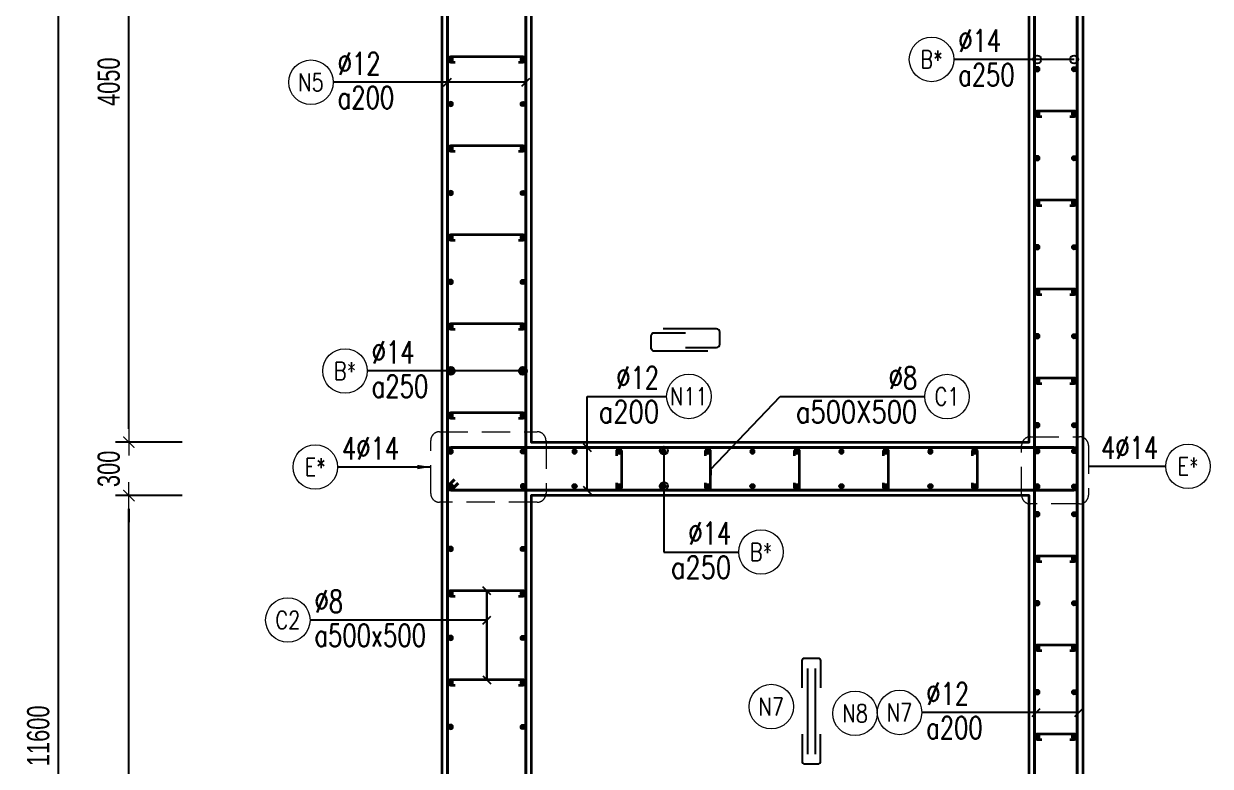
# Model space of a CAD drawing. Header units: millimetres. Extents: x 988833 to 1318015, y -9365 to 47591.
# Drawn here: x 1187033 to 1193702, y 38362 to 42534 of the extents above; entities that cross this region are included whole.
import ezdxf
from ezdxf.enums import TextEntityAlignment as Align

# ---------------------------------------------------------------- set-up
doc = ezdxf.new("R2010")
doc.units = ezdxf.units.MM
doc.header["$MEASUREMENT"] = 0
doc.linetypes.add('HIDDEN', pattern=[9.525, 6.35, -3.175])
doc.linetypes.add('HIDDEN2', pattern=[4.7625, 3.175, -1.5875])
doc.layers.get('0').update_dxf_attribs({"lineweight": 20})
doc.layers.get('Defpoints').update_dxf_attribs({"color": 151, "lineweight": 9})
for name, color, linetype in [('Hidden', 9, 'HIDDEN'), ('Leader', 6, 'Continuous'), ('Ligature', 1, 'Continuous')]:
    doc.layers.add(name, color=color, linetype=linetype)
for name, color, linetype, lineweight in [('KC-LEADER', 153, 'Continuous', 18), ('KC-THEP', 6, 'Continuous', 40), ('NDC_S_DIM', 1, 'Continuous', 15), ('NDC_S_HIDDEN', 8, 'HIDDEN2', 13), ('NDC_S_LEADER', 1, 'Continuous', 15), ('NDC_S_REBAR', 4, 'Continuous', 35), ('NDC_S_STIRRUP', 4, 'Continuous', 40), ('NDC_S_VN TEXT', 7, 'Continuous', 20), ('NDC_S_WALL', 6, 'Continuous', 35)]:
    doc.layers.add(name, color=color, linetype=linetype, lineweight=lineweight)
doc.styles.add('NDC_DIM', font='', dxfattribs={"width": 0.75})
doc.styles.add('NDC_EN TXT', font='romans.shx', dxfattribs={"width": 0.8})
doc.styles.get('NDC_DIM').set_extended_font_data('Dotum')
doc.dimstyles.new('NDC_dim_25', dxfattribs={"dimscale": 25, "dimtxt": 2.5, "dimasz": 1.5, "dimexe": 1.5, "dimexo": 2.5, "dimgap": 1, "dimtad": 1, "dimdec": 0, "dimzin": 0, "dimdsep": 46, "dimtxsty": 'NDC_DIM', "dimblk": 'DIMMARK', "dimcen": 0.09, "dimdle": 1.2, "dimclrd": 1, "dimclre": 1, "dimclrt": 3, "dimadec": 0, "dimazin": 0, "dimtfac": 1, "dimtdec": 0, "dimtix": 1, "dimtofl": 0, "dimtmove": 0, "dimatfit": 3, "dimfxl": 6, "dimfxlon": 1, "dimtolj": 1, "dimtzin": 0, "dimarcsym": 0})
doc.dimstyles.new('NDC_dim_30', dxfattribs={"dimscale": 30, "dimtxt": 2.5, "dimasz": 1.5, "dimexe": 1.5, "dimexo": 2.5, "dimgap": 1, "dimtad": 1, "dimdec": 0, "dimzin": 0, "dimdsep": 46, "dimtxsty": 'NDC_DIM', "dimblk": 'DIMMARK', "dimcen": 0.09, "dimdle": 1.2, "dimclrd": 1, "dimclre": 1, "dimclrt": 3, "dimadec": 0, "dimazin": 0, "dimtfac": 1, "dimtdec": 0, "dimtix": 1, "dimtofl": 0, "dimtmove": 0, "dimatfit": 3, "dimfxl": 6, "dimfxlon": 1, "dimtolj": 1, "dimtzin": 0, "dimarcsym": 0})
doc.dimstyles.new('NDC_dim_50', dxfattribs={"dimscale": 50, "dimtxt": 2.5, "dimasz": 1.5, "dimexe": 1.5, "dimexo": 2.5, "dimgap": 1, "dimtad": 1, "dimdec": 0, "dimzin": 0, "dimdsep": 46, "dimtxsty": 'NDC_DIM', "dimblk": 'DIMMARK', "dimcen": 0.09, "dimdle": 1.2, "dimclrd": 1, "dimclre": 1, "dimclrt": 3, "dimadec": 0, "dimazin": 0, "dimtfac": 1, "dimtdec": 0, "dimtix": 1, "dimtofl": 0, "dimtmove": 0, "dimatfit": 3, "dimfxl": 6, "dimfxlon": 1, "dimtolj": 1, "dimtzin": 0, "dimarcsym": 0})

# ---------------------------------------------------------------- blocks, each defined once
blk = doc.blocks.new('THEP')
at = {"layer": 'KC-LEADER', "color": 6}
blk.add_circle((0, 0), 14, dxfattribs=at)
at = {"layer": 'KC-THEP'}
for p, q in [((-14, 0), (14, 0)), ((9.9, 9.9), (-9.9, -9.9)), ((-9.9, 9.9), (9.9, -9.9)), ((0, 14), (0, -14))]:
    blk.add_line(p, q, dxfattribs=at)
blk = doc.blocks.new('DIMMARK')
at = {"layer": 'NDC_S_DIM', "color": 1}
blk.add_line((-1.5, 0), (1, 0), dxfattribs=at)
at = {"layer": 'NDC_S_DIM', "color": 2, "const_width": 0.1}
blk.add_lwpolyline([(-0.424, -0.424), (0.424, 0.424)], dxfattribs=at)
blk = doc.blocks.new('*U11')
blk.add_circle((-2.5, 0), 2.5)
at = {"layer": 'NDC_S_VN TEXT', "color": 3, "style": 'NDC_EN TXT', "width": 0.75}
for tag, p in [('DK1', (0.5, 0.85)), ('KC1', (0.5, -2.97))]:
    blk.add_attdef(tag, p, '', height=2.5, dxfattribs=at)
at = {"layer": 'NDC_S_VN TEXT', "color": 7, "style": 'NDC_EN TXT', "width": 0.8}
blk.add_attdef('SH2', text='', height=2, dxfattribs=at).set_placement((-2.5, 0), align=Align.MIDDLE)
blk = doc.blocks.new('*U12')
blk.add_circle((-2.5, 0), 2.5)
at = {"layer": 'NDC_S_VN TEXT', "color": 3, "style": 'NDC_EN TXT', "width": 0.75}
for tag, p in [('DK1', (0.5, 0.85)), ('KC1', (0.5, -2.97))]:
    blk.add_attdef(tag, p, '', height=2.5, dxfattribs=at)
at = {"layer": 'NDC_S_VN TEXT', "color": 7, "style": 'NDC_EN TXT', "width": 0.8}
blk.add_attdef('SH2', text='', height=2, dxfattribs=at).set_placement((-2.5, 0), align=Align.MIDDLE)
blk = doc.blocks.new('A$C7BC65A55')
at = {"layer": 'Ligature'}
for p, q in [((-15.2, 372, 0), (-15.2, 38.5, 0)), ((15.2, 372, 0), (15.2, 38.5, 0))]:
    blk.add_line(p, q, dxfattribs=at)
for points in [[(-36.2, 296.5), (-36.2, 400.9, -0.414214), (-24, 413.1), (24, 413.1, -0.414214), (36.2, 400.9), (36.2, 296.5)], [(-36.2, 116.5), (-36.2, 12.2, 0.414214), (-24, 0), (24, 0, 0.414214), (36.2, 12.2), (36.2, 116.5)]]:
    blk.add_lwpolyline(points, format="xyb", dxfattribs=at)
blk = doc.blocks.new('*U13')
blk.add_circle((-2.5, 0), 2.5)
at = {"layer": 'NDC_S_VN TEXT', "color": 3, "style": 'NDC_EN TXT', "width": 0.75}
blk.add_attdef('DK1', (0.5, 0.85), '', height=2.5, dxfattribs=at)
at = {"layer": 'NDC_S_VN TEXT', "color": 7, "style": 'NDC_EN TXT', "width": 0.8}
blk.add_attdef('SH2', text='', height=2, dxfattribs=at).set_placement((-2.5, 0), align=Align.MIDDLE)
blk = doc.blocks.new('*U9')
blk.add_circle((2.5, 0), 2.5)
at = {"layer": 'NDC_S_VN TEXT', "color": 3, "style": 'NDC_EN TXT', "width": 0.75}
blk.add_attdef('DK2', text='', height=2.5, dxfattribs=at).set_placement((-0.85, 0.85), align=Align.RIGHT)
at = {"layer": 'NDC_S_VN TEXT', "color": 7, "style": 'NDC_EN TXT', "width": 0.8}
blk.add_attdef('SH3', text='', height=2, dxfattribs=at).set_placement((2.5, 0), align=Align.MIDDLE)
blk = doc.blocks.new('*U915')
at = {"layer": 'KC-THEP', "xscale": -1, "rotation": 170.331435563619}
blk.add_blockref('THEP', (0, 0), dxfattribs=at)
blk = doc.blocks.new('*U914')
at = {"layer": 'NDC_S_HIDDEN', "color": 0, "linetype": 'ByBlock', "lineweight": -2, "transparency": 16777216}
for p in [(0, 0), (250, 0), (500, 0), (750, 0), (1000, 0), (1250, 0), (1500, 0), (1750, 0), (2000, 0), (2250, 0)]:
    blk.add_blockref('*U915', p, dxfattribs=at)
blk = doc.blocks.new('*U917')
at = {"layer": 'KC-THEP', "xscale": -1, "rotation": 170.331435563619}
blk.add_blockref('THEP', (0, 0), dxfattribs=at)
blk = doc.blocks.new('*U916')
at = {"layer": 'NDC_S_HIDDEN', "color": 0, "linetype": 'ByBlock', "lineweight": -2, "transparency": 16777216}
for p in [(0, 0), (250, 0), (500, 0), (750, 0), (1000, 0), (1250, 0), (1500, 0), (1750, 0), (2000, 0), (2250, 0)]:
    blk.add_blockref('*U917', p, dxfattribs=at)
blk = doc.blocks.new('*U891')
at = {"layer": 'NDC_S_REBAR'}
blk.add_lwpolyline([(-15, -75), (-15, -100, 1), (15, -100), (15, 100, 1), (-15, 100), (-15, 75)], format="xyb", dxfattribs=at)
blk = doc.blocks.new('*U918')
at = {"layer": 'NDC_S_HIDDEN', "color": 0, "linetype": 'ByBlock', "lineweight": -2, "transparency": 16777216}
for p in [(0, 0), (500, 0), (1000, 0), (1500, 0), (2000, 0)]:
    blk.add_blockref('*U891', p, dxfattribs=at)
blk = doc.blocks.new('*U10')
blk.add_circle((2.5, 0), 2.5)
at = {"layer": 'NDC_S_VN TEXT', "color": 3, "style": 'NDC_EN TXT'}
for tag, width, p in [('DK2', 0.75, (-0.85, 0.85)), ('KC2', 0.8, (-0.85, -2.97))]:
    blk.add_attdef(tag, text='', height=2.5, dxfattribs=dict(at, width=width)).set_placement(p, align=Align.RIGHT)
at = {"layer": 'NDC_S_VN TEXT', "color": 7, "style": 'NDC_EN TXT', "width": 0.8}
blk.add_attdef('SH3', text='', height=2, dxfattribs=at).set_placement((2.5, 0), align=Align.MIDDLE)
blk = doc.blocks.new('A$C72321851')
at = {"layer": 'Ligature'}
for points in [[(-60.9, -129.3), (-60.9, 170.9, -0.414214), (-43.3, 188.5), (25.8, 188.5, -0.414214), (43.4, 170.9), (43.4, -4.3)], [(-39.7, -4.3), (-39.7, -179.5, 0.414214), (-22.1, -197.1), (47, -197.1, 0.414214), (64.6, -179.5), (64.6, 120.7)]]:
    blk.add_lwpolyline(points, format="xyb", dxfattribs=at)
blk = doc.blocks.new('*D938')
at = {"layer": 'Defpoints', "color": 0, "ltscale": 200, "transparency": 16777216}
for p in [(1187227.1, 44332.9), (1189627.9, 44332.9), (1189628, 32733.2)]:
    blk.add_point(p, dxfattribs=at)
at = {"layer": 'NDC_S_DIM', "color": 1, "lineweight": -2, "ltscale": 200, "transparency": 16777216}
for p, q in [((1187527.1, 44332.9), (1187152.1, 44332.9)), ((1187227.1, 32808.2), (1187227.1, 44257.9)), ((1187527.1, 32733.2), (1187152.1, 32733.2))]:
    blk.add_line(p, q, dxfattribs=at)
at = {"layer": 'NDC_S_DIM', "color": 1, "lineweight": -2, "ltscale": 200, "transparency": 16777216, "xscale": 75, "yscale": 75, "zscale": 75}
for p, rotation in [((1187227.1, 44332.9), 90), ((1187227.1, 32733.2), 270)]:
    blk.add_blockref('DIMMARK', p, dxfattribs=dict(at, rotation=rotation))
at = {"layer": 'NDC_S_DIM', "color": 3, "ltscale": 200, "transparency": 16777216, "insert": (1187114.5, 38533.1), "char_height": 125, "attachment_point": 5, "rotation": 90, "style": 'NDC_DIM'}
blk.add_mtext('\\A1;11600', dxfattribs=at)
blk = doc.blocks.new('*D955')
at = {"layer": 'Defpoints', "color": 0, "ltscale": 200, "transparency": 16777216}
for p in [(1187623.3, 39882.9), (1189884.5, 39882.9), (1189884.5, 32832.9)]:
    blk.add_point(p, dxfattribs=at)
at = {"layer": 'NDC_S_DIM', "color": 1, "lineweight": -2, "ltscale": 200, "transparency": 16777216}
for p, q in [((1187923.3, 39882.9), (1187548.3, 39882.9)), ((1187623.3, 32907.9), (1187623.3, 39807.9)), ((1187923.3, 32832.9), (1187548.3, 32832.9))]:
    blk.add_line(p, q, dxfattribs=at)
at = {"layer": 'NDC_S_DIM', "color": 1, "lineweight": -2, "ltscale": 200, "transparency": 16777216, "xscale": 75, "yscale": 75, "zscale": 75}
for p, rotation in [((1187623.3, 39882.9), 90), ((1187623.3, 32832.9), 270)]:
    blk.add_blockref('DIMMARK', p, dxfattribs=dict(at, rotation=rotation))
at = {"layer": 'NDC_S_DIM', "color": 3, "ltscale": 200, "transparency": 16777216, "insert": (1187510.7, 36357.9), "char_height": 125, "attachment_point": 5, "rotation": 90, "style": 'NDC_DIM'}
blk.add_mtext('\\A1;7050', dxfattribs=at)
blk = doc.blocks.new('*D956')
at = {"layer": 'Defpoints', "color": 0, "ltscale": 200, "transparency": 16777216}
for p in [(1187623.3, 40182.9), (1189884.5, 40182.9), (1189884.5, 39882.9)]:
    blk.add_point(p, dxfattribs=at)
at = {"layer": 'NDC_S_DIM', "color": 1, "lineweight": -2, "ltscale": 200, "transparency": 16777216}
for p, q in [((1187623.3, 40257.9), (1187623.3, 40332.9)), ((1187923.3, 40182.9), (1187548.3, 40182.9)), ((1187923.3, 39882.9), (1187548.3, 39882.9)), ((1187623.3, 39807.9), (1187623.3, 39732.9))]:
    blk.add_line(p, q, dxfattribs=at)
at = {"layer": 'NDC_S_DIM', "color": 1, "lineweight": -2, "ltscale": 200, "transparency": 16777216, "xscale": 75, "yscale": 75, "zscale": 75}
for p, rotation in [((1187623.3, 40182.9), 270), ((1187623.3, 39882.9), 90)]:
    blk.add_blockref('DIMMARK', p, dxfattribs=dict(at, rotation=rotation))
at = {"layer": 'NDC_S_DIM', "color": 3, "ltscale": 200, "transparency": 16777216, "insert": (1187510.7, 40032.9), "char_height": 125, "attachment_point": 5, "rotation": 90, "style": 'NDC_DIM'}
blk.add_mtext('\\A1;300', dxfattribs=at)
blk = doc.blocks.new('*D957')
at = {"layer": 'Defpoints', "color": 0, "ltscale": 200, "transparency": 16777216}
for p in [(1187623.3, 44232.9), (1189884.5, 44232.9), (1189884.5, 40182.9)]:
    blk.add_point(p, dxfattribs=at)
at = {"layer": 'NDC_S_DIM', "color": 1, "lineweight": -2, "ltscale": 200, "transparency": 16777216}
for p, q in [((1187923.3, 44232.9), (1187548.3, 44232.9)), ((1187623.3, 40257.9), (1187623.3, 44157.9)), ((1187923.3, 40182.9), (1187548.3, 40182.9))]:
    blk.add_line(p, q, dxfattribs=at)
at = {"layer": 'NDC_S_DIM', "color": 1, "lineweight": -2, "ltscale": 200, "transparency": 16777216, "xscale": 75, "yscale": 75, "zscale": 75}
for p, rotation in [((1187623.3, 44232.9), 90), ((1187623.3, 40182.9), 270)]:
    blk.add_blockref('DIMMARK', p, dxfattribs=dict(at, rotation=rotation))
at = {"layer": 'NDC_S_DIM', "color": 3, "ltscale": 200, "transparency": 16777216, "insert": (1187510.7, 42207.9), "char_height": 125, "attachment_point": 5, "rotation": 90, "style": 'NDC_DIM'}
blk.add_mtext('\\A1;4050', dxfattribs=at)

msp = doc.modelspace()

# ---------------------------------------------------------------- linework, layer by layer
for centre in [(1191234.2, 38697.4), (1191705.2, 38659.3)]:
    msp.add_circle(centre, 125)
at = {"layer": 'NDC_S_HIDDEN', "ltscale": 50}
for points in [[(1189369.9, 40241.3), (1189918, 40241.3, -0.414214), (1189968, 40191.3), (1189968, 39895.2, -0.414214), (1189918, 39845.2), (1189369.9, 39845.2, -0.414214), (1189319.9, 39895.2), (1189319.9, 40191.3, -0.414214)], [(1192691.2, 40213.4), (1192967, 40213.4, -0.414214), (1193017, 40163.4), (1193017, 39885.8, -0.414214), (1192967, 39835.8), (1192691.2, 39835.8, -0.414214), (1192641.2, 39885.8), (1192641.2, 40163.4, -0.414214)]]:
    msp.add_lwpolyline(points, format="xyb", close=True, dxfattribs=at)
at = {"layer": 'NDC_S_REBAR'}
for points in [[(1189813, 42317.9), (1189838, 42317.9, 1), (1189838, 42347.9), (1189432.5, 42347.9, 1), (1189432.5, 42317.9), (1189457.5, 42317.9)], [(1192912.2, 42013), (1192937.2, 42013, 1), (1192937.2, 42043), (1192730.1, 42043, 1), (1192730.1, 42013), (1192755.1, 42013)], [(1189813, 41817.9), (1189838, 41817.9, 1), (1189838, 41847.9), (1189432.5, 41847.9, 1), (1189432.5, 41817.9), (1189457.5, 41817.9)], [(1192912.2, 41513), (1192937.2, 41513, 1), (1192937.2, 41543), (1192730.1, 41543, 1), (1192730.1, 41513), (1192755.1, 41513)], [(1189813, 41317.9), (1189838, 41317.9, 1), (1189838, 41347.9), (1189432.5, 41347.9, 1), (1189432.5, 41317.9), (1189457.5, 41317.9)], [(1192912.2, 41013), (1192937.2, 41013, 1), (1192937.2, 41043), (1192730.1, 41043, 1), (1192730.1, 41013), (1192755.1, 41013)], [(1189813, 40817.9), (1189838, 40817.9, 1), (1189838, 40847.9), (1189432.5, 40847.9, 1), (1189432.5, 40817.9), (1189457.5, 40817.9)], [(1192912.2, 40513), (1192937.2, 40513, 1), (1192937.2, 40543), (1192730.1, 40543, 1), (1192730.1, 40513), (1192755.1, 40513)], [(1189813, 40317.9), (1189838, 40317.9, 1), (1189838, 40347.9), (1189432.5, 40347.9, 1), (1189432.5, 40317.9), (1189457.5, 40317.9)], [(1192912.2, 39513), (1192937.2, 39513, 1), (1192937.2, 39543), (1192730.1, 39543, 1), (1192730.1, 39513), (1192755.1, 39513)], [(1189813, 39317.9), (1189838, 39317.9, 1), (1189838, 39347.9), (1189432.5, 39347.9, 1), (1189432.5, 39317.9), (1189457.5, 39317.9)], [(1192912.2, 39013), (1192937.2, 39013, 1), (1192937.2, 39043), (1192730.1, 39043, 1), (1192730.1, 39013), (1192755.1, 39013)], [(1189813, 38817.9), (1189838, 38817.9, 1), (1189838, 38847.9), (1189432.5, 38847.9, 1), (1189432.5, 38817.9), (1189457.5, 38817.9)], [(1192912.2, 38513), (1192937.2, 38513, 1), (1192937.2, 38543), (1192730.1, 38543, 1), (1192730.1, 38513), (1192755.1, 38513)]]:
    msp.add_lwpolyline(points, format="xyb", dxfattribs=at)
at = {"layer": 'NDC_S_STIRRUP'}
for points in [[(1189424.5, 35164.3), (1189414.5, 35134.3), (1189414.5, 44682.9, -0.414214), (1189434.5, 44702.9), (1189834.5, 44702.9, -0.414214), (1189854.5, 44682.9), (1189854.5, 41433.6), (1189854.5, 41433.6)], [(1192753.7, 34322.9), (1192713.7, 34282.9, 0.414214), (1192733.7, 34262.9), (1192933.7, 34262.9, 0.414214), (1192953.7, 34282.9), (1192953.7, 44682.9, 0.414214), (1192933.7, 44702.9), (1192733.7, 44702.9, 0.414214), (1192713.7, 44682.9), (1192713.7, 34282.9, 0.414214), (1192733.7, 34262.9), (1192773.7, 34302.9)], [(1189854.5, 41932.9), (1189854.5, 41932.9), (1189854.5, 32382.9, -0.414214), (1189834.5, 32362.9), (1189434.5, 32362.9, -0.414214), (1189414.5, 32382.9), (1189414.5, 35633.6), (1189424.5, 35603.6)], [(1189474.5, 39952.9), (1189434.5, 39912.9, -0.414214), (1189414.5, 39932.9), (1189414.5, 40132.9, -0.414214), (1189434.5, 40152.9), (1192933.7, 40152.9, -0.414214), (1192953.7, 40132.9), (1192953.7, 39932.9, -0.414358), (1192933.7, 39912.9), (1189434.5, 39912.9, -0.414214), (1189414.5, 39932.9), (1189454.5, 39972.9)], [(1189474.5, 39952.9), (1189434.5, 39912.9, -0.414214), (1189414.5, 39932.9), (1189414.5, 40132.9, -0.414214), (1189434.5, 40152.9), (1192933.7, 40152.9, -0.414214), (1192953.7, 40132.9), (1192953.7, 39932.9, -0.414358), (1192933.7, 39912.9), (1189434.5, 39912.9, -0.414214), (1189414.5, 39932.9), (1189454.5, 39972.9)]]:
    msp.add_lwpolyline(points, format="xyb", dxfattribs=at)
at = {"layer": 'NDC_S_WALL'}
msp.add_lwpolyline([(1190883.3, 44732.9), (1190883.3, 44732.9), (1190883.3, 44232.9), (1189884.5, 44232.9), (1189884.5, 40182.9), (1192684.5, 40182.9), (1192684.5, 44232.9), (1191685.6, 44232.9), (1191685.6, 44732.9), (1193534.5, 44732.9), (1193534.5, 44232.9), (1192984.5, 44232.9), (1192984.5, 34182.9), (1192684.5, 34182.9), (1192684.5, 39882.9), (1189884.5, 39882.9), (1189884.5, 32832.9), (1193534.5, 32832.9), (1193534.5, 32332.9), (1189384.5, 32332.9), (1189384.5, 44732.9)], close=True, dxfattribs=at)

# ---------------------------------------------------------------- block references
at = {"layer": 'Hidden', "xscale": 1.44, "yscale": 1.44, "zscale": 1.44}
msp.add_blockref('A$C7BC65A55', (1191459.3, 38375.1, 0), dxfattribs=at)
at = {"layer": 'KC-THEP', "xscale": -1}
for p, rotation in [((1189432.5, 42332.9), 350.3314355636192), ((1192730.1, 42278), 350.3314355636191), ((1189432.5, 42082.9), 350.3314355636192), ((1192730.1, 42028), 350.3314355636191), ((1189432.5, 41832.9), 350.3314355636192), ((1192730.1, 41778), 350.3314355636191), ((1189432.5, 41582.9), 350.3314355636192), ((1192730.1, 41528), 350.3314355636191), ((1189432.5, 41332.9), 350.3314355636192), ((1192730.1, 41278), 350.3314355636191), ((1189432.5, 41082.9), 350.3314355636192), ((1192730.1, 41028), 350.3314355636191), ((1189432.5, 40832.9), 350.3314355636192), ((1192730.1, 40778), 350.3314355636191), ((1189432.5, 40582.9), 350.3314355636192), ((1192730.1, 40528), 350.3314355636191), ((1189432.5, 40332.9), 350.3314355636192), ((1192730.1, 40278), 350.3314355636191), ((1192730.1, 40132.5), 350.3314355636191), ((1189432.5, 40130.2), 350.3314355636192), ((1189838, 39935.7), 170.331435563619), ((1192730.1, 39933.9), 350.3314355636191), ((1192730.1, 39778), 350.3314355636191), ((1189432.5, 39582.9), 350.3314355636192), ((1192730.1, 39528), 350.3314355636191), ((1189432.5, 39332.9), 350.3314355636192), ((1192730.1, 39278), 350.3314355636191), ((1189432.5, 39082.9), 350.3314355636192), ((1192730.1, 39028), 350.3314355636191), ((1189432.5, 38832.9), 350.3314355636192), ((1192730.1, 38778), 350.3314355636191), ((1189432.5, 38582.9), 350.3314355636192), ((1192730.1, 38528), 350.3314355636191)]:
    msp.add_blockref('THEP', p, dxfattribs=dict(at, rotation=rotation))
at = {"layer": 'KC-THEP'}
for p, rotation in [((1189838, 42332.9), 9.668564436380926), ((1192937.2, 42278), 9.668564436380926), ((1189838, 42082.9), 9.668564436380926), ((1192937.2, 42028), 9.668564436380926), ((1189838, 41832.9), 9.668564436380926), ((1192937.2, 41778), 9.668564436380926), ((1189838, 41582.9), 9.668564436380926), ((1192937.2, 41528), 9.668564436380926), ((1189838, 41332.9), 9.668564436380926), ((1192937.2, 41278), 9.668564436380926), ((1189838, 41082.9), 9.668564436380926), ((1192937.2, 41028), 9.668564436380926), ((1189838, 40832.9), 9.668564436380926), ((1192937.2, 40778), 9.668564436380926), ((1189838, 40582.9), 9.668564436380926), ((1192937.2, 40528), 9.668564436380926), ((1189838, 40332.9), 9.668564436380926), ((1192937.2, 40278), 9.668564436380926), ((1192937.2, 40132.5), 9.668564436380926), ((1189838, 40130.2), 9.668564436380926), ((1189432.5, 39935.7), 189.6685644363807), ((1192937.2, 39933.9), 9.668564436380926), ((1192937.2, 39778), 9.668564436380926), ((1189838, 39582.9), 9.668564436380926), ((1192937.2, 39528), 9.668564436380926), ((1189838, 39332.9), 9.668564436380926), ((1192937.2, 39278), 9.668564436380926), ((1189838, 39082.9), 9.668564436380926), ((1192937.2, 39028), 9.668564436380926), ((1189838, 38832.9), 9.668564436380926), ((1192937.2, 38778), 9.668564436380926), ((1189838, 38582.9), 9.668564436380926), ((1192937.2, 38528), 9.668564436380926)]:
    msp.add_blockref('THEP', p, dxfattribs=dict(at, rotation=rotation))
at = {"layer": 'Leader', "rotation": 89.99999999999997}
msp.add_blockref('A$C72321851', (1190747.5, 40754.6), dxfattribs=at)
at = {"layer": 'NDC_S_HIDDEN'}
for name, p in [('*U914', (1190128.5, 40130.2)), ('*U918', (1190378.5, 40030.2))]:
    msp.add_blockref(name, p, dxfattribs=at)
at = {"layer": 'NDC_S_HIDDEN', "xscale": -1, "rotation": 180}
msp.add_blockref('*U916', (1190128.5, 39935.7), dxfattribs=at)
at = {"layer": 'NDC_S_VN TEXT', "xscale": 50, "yscale": 50, "zscale": 50}
for name, p, values in [('*U11', (1192260, 42333.1), {'SH2': 'B*', 'DK1': '%%C14', 'KC1': 'a250'}), ('*U11', (1188772.1, 42204.9), {'SH2': 'N5', 'DK1': '%%C12', 'KC1': 'a200'}), ('*U11', (1188963.5, 40582.9), {'SH2': 'B*', 'DK1': '%%C14', 'KC1': 'a250'}), ('*U10', (1190646.1, 40439.8), {'SH3': 'N11', 'DK2': '%%C12', 'KC2': 'a200'}), ('*U10', (1192097, 40439.1), {'SH3': 'C1', 'DK2': '%%c8', 'KC2': 'a500X500'}), ('*U13', (1188796, 40043.3), {'SH2': 'E*', 'DK1': '4%%C14'}), ('*U9', (1193451.6, 40047.1), {'SH3': 'E*', 'DK2': '4%%C14'}), ('*U10', (1191051.4, 39566), {'SH3': 'B*', 'DK2': '%%C14', 'KC2': 'a250'}), ('*U12', (1188641.9, 39183.6), {'SH2': 'C2', 'DK1': '%%c8', 'KC1': 'a500x500'}), ('*U11', (1192080.1, 38664.4), {'SH2': 'N7', 'DK1': '%%C12', 'KC1': 'a200'})]:
    msp.add_blockref(name, p, dxfattribs=at).add_auto_attribs(values)

# ---------------------------------------------------------------- texts
at = {"layer": 'NDC_S_VN TEXT', "color": 7, "style": 'NDC_EN TXT', "width": 0.8}
for tag, p in [('N7', (1191234.2, 38697.4)), ('N8', (1191705.2, 38659.3))]:
    msp.add_attdef(tag, text='3', height=100, dxfattribs=at).set_placement(p, align=Align.MIDDLE)

# ---------------------------------------------------------------- dimensions: what is measured, and where the dimension line sits
at = {"layer": 'NDC_S_DIM', "ltscale": 200}
for base, p1, p2, picture, middle in [((1187227.1, 44332.9), (1189628, 32733.2), (1189627.9, 44332.9), '*D938', (1187114.5, 38533.1)), ((1187623.3, 44232.9), (1189884.5, 40182.9), (1189884.5, 44232.9), '*D957', (1187510.7, 42207.9)), ((1187623.3, 40182.9), (1189884.5, 39882.9), (1189884.5, 40182.9), '*D956', (1187510.7, 40032.9)), ((1187623.3, 39882.9), (1189884.5, 32832.9), (1189884.5, 39882.9), '*D955', (1187510.7, 36357.9))]:
    dim = msp.add_linear_dim(base=base, p1=p1, p2=p2, angle=90, dimstyle='NDC_dim_50', override={"dimtmove": 1}, dxfattribs=at)
    dim.commit()
    dim.dimension.update_dxf_attribs({"geometry": picture, "text_midpoint": middle})

# ---------------------------------------------------------------- leaders
at = {"layer": 'NDC_S_LEADER'}
for points, dimstyle, override in [([(1192936, 42333.1), (1192260, 42333.1)], 'NDC_dim_30', {"dimtad": 0, "dimldrblk": 'Origin'}), ([(1192728.9, 42333.1), (1192260, 42333.1)], 'NDC_dim_30', {"dimtad": 0, "dimldrblk": 'Origin'}), ([(1189854.5, 42204.8), (1188772.1, 42204.8)], 'NDC_dim_30', {"dimtad": 0, "dimldrblk": 'Oblique'}), ([(1189414.5, 42204.8), (1188772.1, 42204.8)], 'NDC_dim_30', {"dimtad": 0, "dimldrblk": 'Oblique'}), ([(1189838, 40582.9), (1188963.5, 40582.9)], 'NDC_dim_30', {"dimtad": 0, "dimldrblk": 'Origin'}), ([(1189432.5, 40582.9), (1188963.5, 40582.9)], 'NDC_dim_30', {"dimtad": 0, "dimldrblk": 'Origin'}), ([(1190198.6, 39912.9), (1190198.6, 40439.6), (1190646.1, 40439.6)], 'NDC_dim_30', {"dimgap": 1, "dimtad": 0, "dimldrblk": 'Oblique'}), ([(1190198.6, 40152.9), (1190198.6, 40439.6), (1190646.1, 40439.6)], 'NDC_dim_30', {"dimtad": 0, "dimldrblk": 'Oblique'}), ([(1190893.5, 40030.2), (1191284.1, 40439.1), (1192097, 40439.1)], 'NDC_dim_30', {"dimtad": 0, "dimldrblk": 'Oblique'}), ([(1190630.8, 40135.7), (1190630.8, 39565.8), (1191051.4, 39565.8)], 'NDC_dim_30', {"dimgap": 1, "dimtad": 0, "dimldrblk": 'Origin'}), ([(1189319.9, 40043.3), (1188796, 40043.3)], 'NDC_dim_50', {"dimgap": 1, "dimtad": 0}), ([(1193017, 40047.1), (1193451.6, 40047.1)], 'NDC_dim_25', {"dimgap": 1, "dimtad": 0}), ([(1190630.8, 39935.7), (1190630.8, 39565.8), (1191051.4, 39565.8)], 'NDC_dim_30', {"dimgap": 1, "dimtad": 0, "dimldrblk": 'Origin'}), ([(1189635.2, 39347.9), (1189635.2, 38847.9)], 'NDC_dim_30', {"dimtad": 0, "dimldrblk": 'Oblique'}), ([(1189635.2, 38847.9), (1189635.2, 39347.9)], 'NDC_dim_30', {"dimtad": 0, "dimldrblk": 'Oblique'}), ([(1189635.2, 39183.6), (1188641.9, 39183.6)], 'NDC_dim_30', {"dimtad": 0, "dimldrblk": 'Oblique'}), ([(1192962.5, 38664.2), (1192080.1, 38664.2)], 'NDC_dim_30', {"dimtad": 0, "dimldrblk": 'Oblique'}), ([(1192722.5, 38664.2), (1192080.1, 38664.2)], 'NDC_dim_30', {"dimtad": 0, "dimldrblk": 'Oblique'})]:
    msp.add_leader(points, dimstyle=dimstyle, override=override, dxfattribs=at)

doc.saveas('drawing.dxf')
